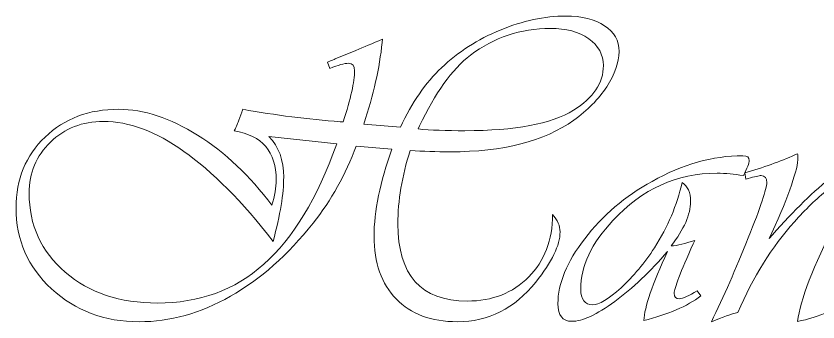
# Model space of a CAD drawing. Extents: x 752 to 1087, y 357 to 811.
# Drawn here: x 908.1641 to 908.3283, y 360.2196 to 360.2822 of the extents above; entities that cross this region are included whole.
import ezdxf

# ---------------------------------------------------------------- set-up
doc = ezdxf.new("R2010")
doc.units = 0
doc.header["$MEASUREMENT"] = 0
doc.layers.get('0').update_dxf_attribs({"linetype": 'CONTINUOUS', "lineweight": 30})
doc.layers.add('Dim', color=142, linetype='CONTINUOUS', lineweight=0)
doc.layers.add('UG-Khartosha', color=11, linetype='CONTINUOUS', lineweight=20)

# ---------------------------------------------------------------- blocks, each defined once
blk = doc.blocks.new('fghty')
at = {"layer": 'UG-Khartosha'}
for points, knots in [([(-278.05394, -81.69586), (-278.06099, -81.71806), (-278.06449, -81.73909), (-278.06449, -81.75901), (-278.06449, -81.75901), (-278.06449, -81.80317), (-278.04462, -81.82525), (-278.00495, -81.82525), (-278.00495, -81.82525), (-277.98333, -81.82525), (-277.96568, -81.81838), (-277.95205, -81.80457), (-277.95205, -81.80457), (-277.93841, -81.79082), (-277.93154, -81.77294), (-277.93154, -81.75097), (-277.93154, -81.75097), (-277.92723, -81.75581), (-277.92507, -81.7607), (-277.92507, -81.76583), (-277.92507, -81.76583), (-277.92507, -81.77725), (-277.93206, -81.79164), (-277.94605, -81.80906), (-277.94605, -81.80906), (-277.96417, -81.83172), (-277.98665, -81.84302), (-278.01351, -81.84302), (-278.01351, -81.84302), (-278.03577, -81.84302), (-278.0533, -81.8365), (-278.06595, -81.82345), (-278.06595, -81.82345), (-278.07865, -81.81046), (-278.085, -81.79251), (-278.085, -81.76962), (-278.085, -81.76962), (-278.085, -81.74812), (-278.07987, -81.72312), (-278.06967, -81.69469), (-278.06967, -81.69469), (-278.06967, -81.69469), (-278.10037, -81.69213), (-278.10037, -81.69213), (-278.10037, -81.69213), (-278.10935, -81.71649), (-278.1217, -81.73857), (-278.13743, -81.75837), (-278.13743, -81.75837), (-278.15904, -81.78564), (-278.1827, -81.80661), (-278.20851, -81.82117), (-278.20851, -81.82117), (-278.23426, -81.83574), (-278.26042, -81.84302), (-278.28692, -81.84302), (-278.28692, -81.84302), (-278.31669, -81.84302), (-278.3418, -81.83358), (-278.36219, -81.81477), (-278.36219, -81.81477), (-278.38253, -81.79595), (-278.39272, -81.77276), (-278.39272, -81.7452), (-278.39272, -81.7452), (-278.39272, -81.72062), (-278.38439, -81.7004), (-278.36779, -81.68444), (-278.36779, -81.68444), (-278.35118, -81.66854), (-278.33009, -81.66056), (-278.30452, -81.66056), (-278.30452, -81.66056), (-278.28296, -81.66056), (-278.26036, -81.66795), (-278.23664, -81.68281), (-278.23664, -81.68281), (-278.21293, -81.69767), (-278.19161, -81.71771), (-278.17274, -81.74299), (-278.17274, -81.74299), (-278.17035, -81.73501), (-278.16912, -81.72779), (-278.16912, -81.72132), (-278.16912, -81.72132), (-278.16912, -81.69709), (-278.18113, -81.68299), (-278.20518, -81.67914), (-278.20518, -81.67914), (-278.20326, -81.67506), (-278.20192, -81.67197), (-278.20122, -81.66994), (-278.20122, -81.66994), (-278.20122, -81.66994), (-278.19866, -81.66312), (-278.19866, -81.66312), (-278.19866, -81.66312), (-278.19854, -81.66277), (-278.19831, -81.66189), (-278.19784, -81.66056), (-278.19784, -81.66056), (-278.16971, -81.66568), (-278.1418, -81.66923), (-278.11401, -81.67127), (-278.11401, -81.67127), (-278.11401, -81.67127), (-278.11145, -81.67145), (-278.11145, -81.67145), (-278.11145, -81.67145), (-278.10498, -81.65141), (-278.10172, -81.63678), (-278.10172, -81.62741), (-278.10172, -81.62741), (-278.10172, -81.62321), (-278.1034, -81.62111), (-278.10684, -81.62111), (-278.10684, -81.62111), (-278.11057, -81.62111), (-278.11593, -81.62257), (-278.12292, -81.62554), (-278.12292, -81.62554), (-278.12292, -81.62554), (-278.12496, -81.62012), (-278.12496, -81.62012), (-278.12496, -81.62012), (-278.12129, -81.61861), (-278.11913, -81.61773), (-278.11844, -81.61738), (-278.11844, -81.61738), (-278.11844, -81.61738), (-278.10073, -81.61004), (-278.10073, -81.61004), (-278.10073, -81.61004), (-278.09402, -81.6073), (-278.08634, -81.60404), (-278.07765, -81.60031), (-278.07765, -81.60031), (-278.07765, -81.60031), (-278.07801, -81.60323), (-278.07801, -81.60323), (-278.07801, -81.60323), (-278.08028, -81.62484), (-278.08552, -81.6482), (-278.09374, -81.67331), (-278.09374, -81.67331), (-278.09374, -81.67331), (-278.06233, -81.67605), (-278.06233, -81.67605), (-278.06233, -81.67605), (-278.05243, -81.65479), (-278.0406, -81.63772), (-278.02697, -81.6249), (-278.02697, -81.6249), (-278.01275, -81.61133), (-277.99592, -81.60055), (-277.97652, -81.59251), (-277.97652, -81.59251), (-277.95712, -81.58453), (-277.93841, -81.58051), (-277.9203, -81.58051), (-277.9203, -81.58051), (-277.90631, -81.58051), (-277.89513, -81.58324), (-277.88686, -81.58878), (-277.88686, -81.58878), (-277.87852, -81.59431), (-277.87439, -81.60171), (-277.87439, -81.61103), (-277.87439, -81.61103), (-277.87439, -81.62041), (-277.87794, -81.63043), (-277.88499, -81.64121), (-277.88499, -81.64121), (-277.89204, -81.65193), (-277.90148, -81.66155), (-277.91331, -81.66994), (-277.91331, -81.66994), (-277.93871, -81.68805), (-277.97407, -81.69709), (-278.01945, -81.69709), (-278.01945, -81.69709), (-278.0314, -81.69709), (-278.04293, -81.69668), (-278.05394, -81.69586)], [0, 0, 0, 0, 0.021739, 0.021739, 0.021739, 0.021739, 0.043478, 0.043478, 0.043478, 0.043478, 0.065217, 0.065217, 0.065217, 0.065217, 0.086957, 0.086957, 0.086957, 0.086957, 0.108696, 0.108696, 0.108696, 0.108696, 0.130435, 0.130435, 0.130435, 0.130435, 0.152174, 0.152174, 0.152174, 0.152174, 0.173913, 0.173913, 0.173913, 0.173913, 0.195652, 0.195652, 0.195652, 0.195652, 0.217391, 0.217391, 0.217391, 0.217391, 0.23913, 0.23913, 0.23913, 0.23913, 0.26087, 0.26087, 0.26087, 0.26087, 0.282609, 0.282609, 0.282609, 0.282609, 0.304348, 0.304348, 0.304348, 0.304348, 0.326087, 0.326087, 0.326087, 0.326087, 0.347826, 0.347826, 0.347826, 0.347826, 0.369565, 0.369565, 0.369565, 0.369565, 0.391304, 0.391304, 0.391304, 0.391304, 0.413043, 0.413043, 0.413043, 0.413043, 0.434783, 0.434783, 0.434783, 0.434783, 0.456522, 0.456522, 0.456522, 0.456522, 0.478261, 0.478261, 0.478261, 0.478261, 0.5, 0.5, 0.5, 0.5, 0.521739, 0.521739, 0.521739, 0.521739, 0.543478, 0.543478, 0.543478, 0.543478, 0.565217, 0.565217, 0.565217, 0.565217, 0.586957, 0.586957, 0.586957, 0.586957, 0.608696, 0.608696, 0.608696, 0.608696, 0.630435, 0.630435, 0.630435, 0.630435, 0.652174, 0.652174, 0.652174, 0.652174, 0.673913, 0.673913, 0.673913, 0.673913, 0.695652, 0.695652, 0.695652, 0.695652, 0.717391, 0.717391, 0.717391, 0.717391, 0.73913, 0.73913, 0.73913, 0.73913, 0.76087, 0.76087, 0.76087, 0.76087, 0.782609, 0.782609, 0.782609, 0.782609, 0.804348, 0.804348, 0.804348, 0.804348, 0.826087, 0.826087, 0.826087, 0.826087, 0.847826, 0.847826, 0.847826, 0.847826, 0.869565, 0.869565, 0.869565, 0.869565, 0.891304, 0.891304, 0.891304, 0.891304, 0.913043, 0.913043, 0.913043, 0.913043, 0.934783, 0.934783, 0.934783, 0.934783, 0.956522, 0.956522, 0.956522, 0.956522, 0.978261, 0.978261, 0.978261, 0.978261, 1, 1, 1, 1]), ([(-278.04713, -81.67745), (-278.03641, -81.67844), (-278.02301, -81.67896), (-278.00681, -81.67896), (-278.00681, -81.67896), (-277.9637, -81.67896), (-277.93265, -81.67308), (-277.9136, -81.66137), (-277.9136, -81.66137), (-277.89641, -81.65082), (-277.88785, -81.63801), (-277.88785, -81.62303), (-277.88785, -81.62303), (-277.88785, -81.6136), (-277.89204, -81.60591), (-277.90049, -81.59996), (-277.90049, -81.59996), (-277.90888, -81.59408), (-277.91989, -81.59111), (-277.93341, -81.59111), (-277.93341, -81.59111), (-277.95904, -81.59111), (-277.98193, -81.5988), (-278.00204, -81.61412), (-278.00204, -81.61412), (-278.018, -81.62642), (-278.03262, -81.64669), (-278.04591, -81.67489), (-278.04591, -81.67489), (-278.04591, -81.67489), (-278.04713, -81.67745), (-278.04713, -81.67745)], [0, 0, 0, 0, 0.125, 0.125, 0.125, 0.125, 0.25, 0.25, 0.25, 0.25, 0.375, 0.375, 0.375, 0.375, 0.5, 0.5, 0.5, 0.5, 0.625, 0.625, 0.625, 0.625, 0.75, 0.75, 0.75, 0.75, 0.875, 0.875, 0.875, 0.875, 1, 1, 1, 1]), ([(-278.1171, -81.69038), (-278.1171, -81.69038), (-278.1753, -81.68391), (-278.1753, -81.68391), (-278.1753, -81.68391), (-278.16685, -81.69266), (-278.16265, -81.70436), (-278.16265, -81.71893), (-278.16265, -81.71893), (-278.16265, -81.7328), (-278.16568, -81.75115), (-278.17169, -81.77404), (-278.17169, -81.77404), (-278.22529, -81.70535), (-278.27393, -81.67098), (-278.31763, -81.67098), (-278.31763, -81.67098), (-278.33575, -81.67098), (-278.35089, -81.67693), (-278.36313, -81.68875), (-278.36313, -81.68875), (-278.37536, -81.70058), (-278.38148, -81.7152), (-278.38148, -81.73262), (-278.38148, -81.73262), (-278.38148, -81.76012), (-278.37117, -81.78278), (-278.35049, -81.80044), (-278.35049, -81.80044), (-278.32986, -81.81815), (-278.30341, -81.827), (-278.27119, -81.827), (-278.27119, -81.827), (-278.23525, -81.827), (-278.20478, -81.81587), (-278.17973, -81.79368), (-278.17973, -81.79368), (-278.15467, -81.77148), (-278.13382, -81.73705), (-278.1171, -81.69038)], [0, 0, 0, 0, 0.1, 0.1, 0.1, 0.1, 0.2, 0.2, 0.2, 0.2, 0.3, 0.3, 0.3, 0.3, 0.4, 0.4, 0.4, 0.4, 0.5, 0.5, 0.5, 0.5, 0.6, 0.6, 0.6, 0.6, 0.7, 0.7, 0.7, 0.7, 0.8, 0.8, 0.8, 0.8, 0.9, 0.9, 0.9, 0.9, 1, 1, 1, 1]), ([(-277.80716, -81.8164), (-277.80716, -81.8164), (-277.80407, -81.82083), (-277.80407, -81.82083), (-277.80407, -81.82083), (-277.81601, -81.8298), (-277.83232, -81.83685), (-277.85306, -81.84197), (-277.85306, -81.84197), (-277.85248, -81.8305), (-277.84572, -81.81069), (-277.83273, -81.78261), (-277.83273, -81.78261), (-277.84741, -81.79985), (-277.8625, -81.81424), (-277.87806, -81.8256), (-277.87806, -81.8256), (-277.89355, -81.83696), (-277.9059, -81.84267), (-277.91499, -81.84267), (-277.91499, -81.84267), (-277.92298, -81.84267), (-277.92694, -81.83761), (-277.92694, -81.82747), (-277.92694, -81.82747), (-277.92694, -81.81028), (-277.91924, -81.7917), (-277.90392, -81.77171), (-277.90392, -81.77171), (-277.88854, -81.75179), (-277.86926, -81.73536), (-277.84602, -81.72248), (-277.84602, -81.72248), (-277.81986, -81.7078), (-277.79381, -81.70046), (-277.76789, -81.70046), (-277.76789, -81.70046), (-277.76422, -81.70046), (-277.76241, -81.7018), (-277.76241, -81.70454), (-277.76241, -81.70454), (-277.76241, -81.70681), (-277.7641, -81.71118), (-277.76754, -81.71753), (-277.76754, -81.71753), (-277.77529, -81.71619), (-277.7828, -81.71549), (-277.79008, -81.71549), (-277.79008, -81.71549), (-277.82475, -81.71549), (-277.85464, -81.72901), (-277.87963, -81.75598), (-277.87963, -81.75598), (-277.8981, -81.77573), (-277.9073, -81.79537), (-277.9073, -81.81488), (-277.9073, -81.81488), (-277.9073, -81.82397), (-277.90392, -81.82852), (-277.89722, -81.82852), (-277.89722, -81.82852), (-277.89157, -81.82852), (-277.88336, -81.82362), (-277.87264, -81.81378), (-277.87264, -81.81378), (-277.86198, -81.80393), (-277.85242, -81.79251), (-277.84398, -81.77952), (-277.84398, -81.77952), (-277.83238, -81.76152), (-277.82452, -81.74288), (-277.82027, -81.72353), (-277.82027, -81.72353), (-277.81537, -81.72645), (-277.81292, -81.73192), (-277.81292, -81.7399), (-277.81292, -81.7399), (-277.81292, -81.75091), (-277.81851, -81.76361), (-277.8297, -81.77795), (-277.8297, -81.77795), (-277.82422, -81.77754), (-277.81747, -81.77591), (-277.80937, -81.77317), (-277.80937, -81.77317), (-277.80937, -81.77317), (-277.81071, -81.77608), (-277.81071, -81.77608), (-277.81071, -81.77608), (-277.82154, -81.80032), (-277.82696, -81.81454), (-277.82696, -81.81861), (-277.82696, -81.81861), (-277.82696, -81.82193), (-277.82545, -81.82345), (-277.82236, -81.82321), (-277.82236, -81.82321), (-277.81951, -81.82298), (-277.81444, -81.82071), (-277.80716, -81.8164)], [0, 0, 0, 0, 0.04, 0.04, 0.04, 0.04, 0.08, 0.08, 0.08, 0.08, 0.12, 0.12, 0.12, 0.12, 0.16, 0.16, 0.16, 0.16, 0.2, 0.2, 0.2, 0.2, 0.24, 0.24, 0.24, 0.24, 0.28, 0.28, 0.28, 0.28, 0.32, 0.32, 0.32, 0.32, 0.36, 0.36, 0.36, 0.36, 0.4, 0.4, 0.4, 0.4, 0.44, 0.44, 0.44, 0.44, 0.48, 0.48, 0.48, 0.48, 0.52, 0.52, 0.52, 0.52, 0.56, 0.56, 0.56, 0.56, 0.6, 0.6, 0.6, 0.6, 0.64, 0.64, 0.64, 0.64, 0.68, 0.68, 0.68, 0.68, 0.72, 0.72, 0.72, 0.72, 0.76, 0.76, 0.76, 0.76, 0.8, 0.8, 0.8, 0.8, 0.84, 0.84, 0.84, 0.84, 0.88, 0.88, 0.88, 0.88, 0.92, 0.92, 0.92, 0.92, 0.96, 0.96, 0.96, 0.96, 1, 1, 1, 1]), ([(-277.6752, -81.81774), (-277.6752, -81.81774), (-277.67246, -81.82234), (-277.67246, -81.82234), (-277.67246, -81.82234), (-277.68615, -81.83213), (-277.70229, -81.83894), (-277.72093, -81.84285), (-277.72093, -81.84285), (-277.71854, -81.82409), (-277.70753, -81.7956), (-277.68778, -81.75732), (-277.68778, -81.75732), (-277.68778, -81.75732), (-277.67671, -81.73617), (-277.67671, -81.73617), (-277.67671, -81.73617), (-277.67293, -81.72889), (-277.67106, -81.72423), (-277.67106, -81.72219), (-277.67106, -81.72219), (-277.67106, -81.71911), (-277.67228, -81.71759), (-277.67479, -81.71759), (-277.67479, -81.71759), (-277.67834, -81.71759), (-277.68505, -81.72155), (-277.69489, -81.72953), (-277.69489, -81.72953), (-277.70473, -81.73752), (-277.71435, -81.74672), (-277.72367, -81.75715), (-277.72367, -81.75715), (-277.74301, -81.77876), (-277.75921, -81.80475), (-277.77232, -81.83498), (-277.77232, -81.83498), (-277.77767, -81.83626), (-277.78525, -81.83894), (-277.79504, -81.8432), (-277.79504, -81.8432), (-277.78455, -81.82176), (-277.774, -81.79776), (-277.76334, -81.77107), (-277.76334, -81.77107), (-277.75268, -81.74439), (-277.74738, -81.72855), (-277.74738, -81.72365), (-277.74738, -81.72365), (-277.74738, -81.71957), (-277.74901, -81.71753), (-277.75233, -81.71753), (-277.75233, -81.71753), (-277.75402, -81.71753), (-277.75775, -81.71841), (-277.76346, -81.72009), (-277.76346, -81.72009), (-277.76393, -81.72021), (-277.76451, -81.72039), (-277.76533, -81.72062), (-277.76533, -81.72062), (-277.76533, -81.72062), (-277.76637, -81.71514), (-277.76637, -81.71514), (-277.76637, -81.71514), (-277.75041, -81.7106), (-277.73602, -81.70547), (-277.72314, -81.69976), (-277.72314, -81.69976), (-277.72314, -81.69976), (-277.72093, -81.69877), (-277.72093, -81.69877), (-277.72093, -81.69877), (-277.7207, -81.70023), (-277.72058, -81.70128), (-277.72058, -81.70186), (-277.72058, -81.70186), (-277.72058, -81.71194), (-277.72804, -81.73355), (-277.74295, -81.76653), (-277.74295, -81.76653), (-277.74295, -81.76653), (-277.74534, -81.77166), (-277.74534, -81.77166), (-277.74534, -81.77166), (-277.74534, -81.77166), (-277.74243, -81.76839), (-277.74243, -81.76839), (-277.74243, -81.76839), (-277.72379, -81.74713), (-277.7066, -81.73041), (-277.69081, -81.71817), (-277.69081, -81.71817), (-277.67502, -81.70594), (-277.66273, -81.69982), (-277.65387, -81.69982), (-277.65387, -81.69982), (-277.64828, -81.69982), (-277.64548, -81.70268), (-277.64548, -81.70833), (-277.64548, -81.70833), (-277.64548, -81.71427), (-277.65294, -81.73175), (-277.66786, -81.76076), (-277.66786, -81.76076), (-277.68574, -81.79537), (-277.69466, -81.81482), (-277.69466, -81.81913), (-277.69466, -81.81913), (-277.69466, -81.82246), (-277.69314, -81.82409), (-277.69005, -81.82409), (-277.69005, -81.82409), (-277.68662, -81.82409), (-277.68196, -81.82222), (-277.67607, -81.81844), (-277.67607, -81.81844), (-277.67607, -81.81844), (-277.6752, -81.81774), (-277.6752, -81.81774)], [0, 0, 0, 0, 0.033333, 0.033333, 0.033333, 0.033333, 0.066667, 0.066667, 0.066667, 0.066667, 0.1, 0.1, 0.1, 0.1, 0.133333, 0.133333, 0.133333, 0.133333, 0.166667, 0.166667, 0.166667, 0.166667, 0.2, 0.2, 0.2, 0.2, 0.233333, 0.233333, 0.233333, 0.233333, 0.266667, 0.266667, 0.266667, 0.266667, 0.3, 0.3, 0.3, 0.3, 0.333333, 0.333333, 0.333333, 0.333333, 0.366667, 0.366667, 0.366667, 0.366667, 0.4, 0.4, 0.4, 0.4, 0.433333, 0.433333, 0.433333, 0.433333, 0.466667, 0.466667, 0.466667, 0.466667, 0.5, 0.5, 0.5, 0.5, 0.533333, 0.533333, 0.533333, 0.533333, 0.566667, 0.566667, 0.566667, 0.566667, 0.6, 0.6, 0.6, 0.6, 0.633333, 0.633333, 0.633333, 0.633333, 0.666667, 0.666667, 0.666667, 0.666667, 0.7, 0.7, 0.7, 0.7, 0.733333, 0.733333, 0.733333, 0.733333, 0.766667, 0.766667, 0.766667, 0.766667, 0.8, 0.8, 0.8, 0.8, 0.833333, 0.833333, 0.833333, 0.833333, 0.866667, 0.866667, 0.866667, 0.866667, 0.9, 0.9, 0.9, 0.9, 0.933333, 0.933333, 0.933333, 0.933333, 0.966667, 0.966667, 0.966667, 0.966667, 1, 1, 1, 1])]:
    blk.add_open_spline(points, degree=3, knots=knots, dxfattribs=at)
blk = doc.blocks.new('UG-DAMANHOUR-LABS-BORD')
at = {"layer": 'Dim', "linetype": 'Continuous', "xscale": 0.952857142857144, "yscale": 0.952857142857144, "zscale": 0.952857142857144}
blk.add_blockref('fghty', (255.64226, 89.70168), dxfattribs=at)

msp = doc.modelspace()

# ---------------------------------------------------------------- block references
at = {"xscale": 0.25, "yscale": 0.25, "zscale": 0.25}
msp.add_blockref('UG-DAMANHOUR-LABS-BORD', (910.57068, 357.2904), dxfattribs=at)

doc.saveas('drawing.dxf')
